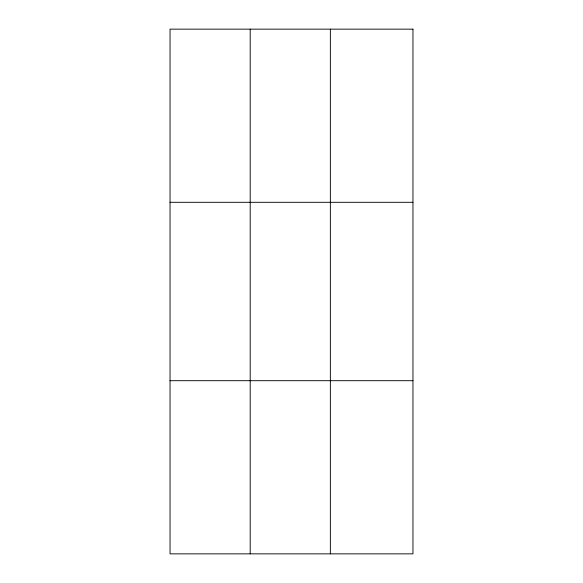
<?xml version="1.0" encoding="UTF-8"?>
<svg xmlns="http://www.w3.org/2000/svg" width="583" height="583" viewBox="0 0 583 583"><rect width="100%" height="100%" fill="white"/><g stroke="black" fill="none" stroke-linecap="round" stroke-linejoin="round"><path stroke-width="0.87" d="M250.202 29.15L250.202 553.85M330.364 29.15L330.364 553.85M170.039 202.301L412.961 202.301M170.039 380.699L412.961 380.699M412.961 29.15L412.961 553.85L170.039 553.85L170.039 29.15L412.961 29.15"/></g></svg>
